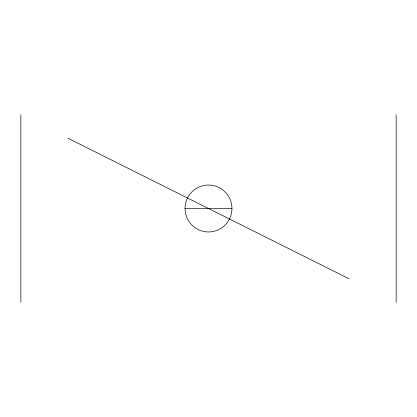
<?xml version="1.0" encoding="UTF-8"?>
<svg xmlns="http://www.w3.org/2000/svg" width="417" height="417" viewBox="0 0 417 417"><rect width="100%" height="100%" fill="white"/><g stroke="black" fill="none" stroke-linecap="round" stroke-linejoin="round"><path stroke-width="0.63" d="M185.044 208.5L231.956 208.5A23.456 23.456 0 0 1 196.772 228.813A23.456 23.456 0 0 1 196.772 188.187A23.456 23.456 0 0 1 231.956 208.5M67.763 138.131L349.238 278.869M396.15 114.675L396.15 302.325M20.85 114.675L20.85 302.325"/></g></svg>
